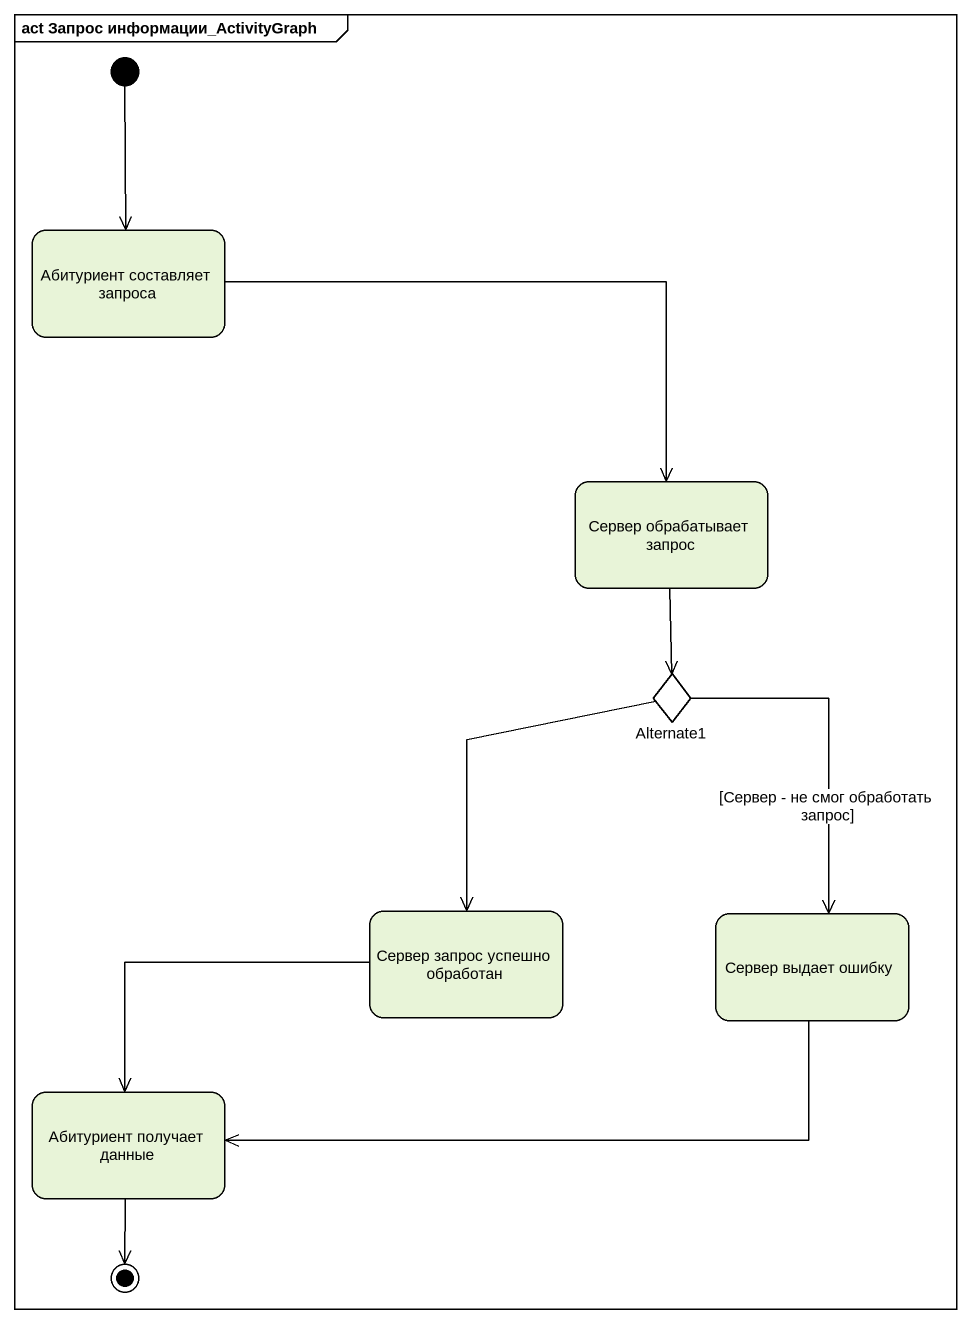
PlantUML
@startuml
mainframe act Запрос информации_ActivityGraph
hide empty description
state "Абитуриент составляет запроса" as Абитуриент_составляет
state "Сервер обрабатывает запрос" as Сервер_обрабатывает_запрос
state Alternate1 <<choice>>
state "Сервер запрос успешно обработан" as Сервер_запрос_успешно
state "Сервер выдает ошибку" as Сервер_выдает_ошибку
state "Абитуриент получает данные" as Абитуриент_получает_данные
[*] --> Абитуриент_составляет
Абитуриент_составляет -right-> Сервер_обрабатывает_запрос
Сервер_обрабатывает_запрос --> Alternate1
Alternate1 --> Сервер_запрос_успешно
Alternate1 --> Сервер_выдает_ошибку : [Сервер - не смог обработать запрос]
Сервер_запрос_успешно -left-> Абитуриент_получает_данные
Сервер_выдает_ошибку -left-> Абитуриент_получает_данные
Абитуриент_получает_данные --> [*]
@enduml
